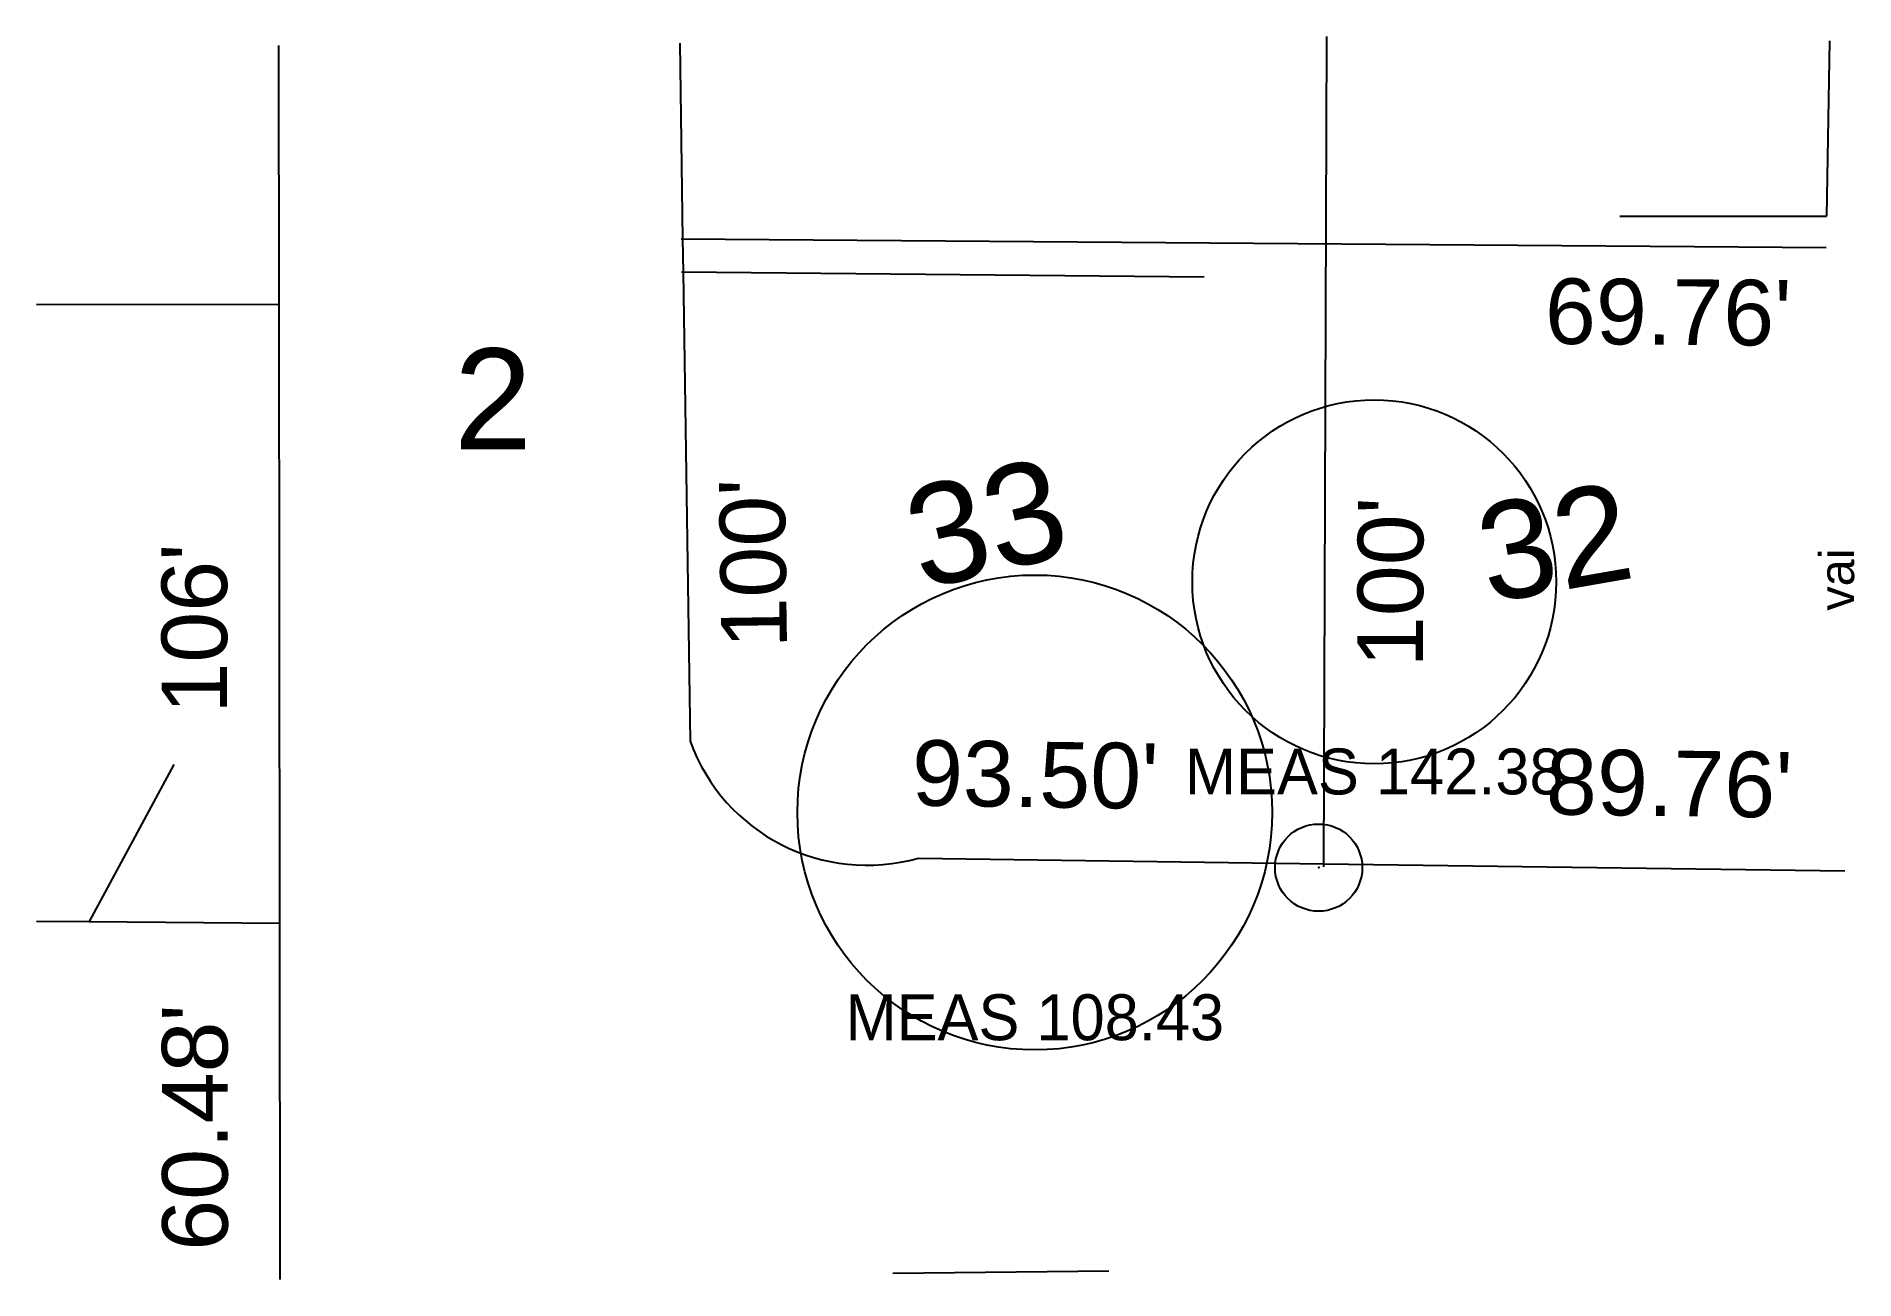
# Model space of a CAD drawing. Header units: feet. Extents: x 0 to 312, y 1 to 214.
import ezdxf
from ezdxf.enums import TextEntityAlignment as Align

# ---------------------------------------------------------------- set-up
doc = ezdxf.new("R2010")
doc.units = ezdxf.units.FT
doc.header["$MEASUREMENT"] = 0
for name, color, linetype in [('PLAT-CURVE', 4, 'CONTINUOUS'), ('PLAT-LINE', 7, 'CONTINUOUS'), ('PLAT-MON', 1, 'CONTINUOUS'), ('PLAT-QA', 1, 'CONTINUOUS'), ('PLAT-TEXT-DIST', 2, 'CONTINUOUS'), ('PLAT-TEXT-LOTNO', 5, 'CONTINUOUS'), ('PLAT-TEXT-MISC', 9, 'CONTINUOUS')]:
    doc.layers.add(name, color=color, linetype=linetype)
doc.styles.add('PLAT', font='arial.ttf')

msp = doc.modelspace()

# ---------------------------------------------------------------- linework, layer by layer
at = {"layer": 'PLAT-CURVE'}
msp.add_arc((142.88, 104.48), 32.26, -160.1113, -74.1055, dxfattribs=at)
at = {"layer": 'PLAT-LINE'}
for p, q in [((42.04, 168.37), (41.99, 212.79)), ((110.75, 213.18), (111.25, 179.62)), ((221.26, 71.97), (221.76, 214.35)), ((308.03, 213.58), (307.51, 183.54)), ((272.03, 183.5), (307.51, 183.54)), ((111.01, 179.61), (307.42, 178.14)), ((111.25, 179.62), (111.34, 173.91)), ((200.7, 173.08), (111.06, 173.9)), ((111.34, 173.91), (112.55, 93.5)), ((42.04, 168.37), (0.39, 168.31)), ((42.16, 62.29), (42.04, 168.37)), ((23.99, 89.52), (9.43, 62.57)), ((151.72, 73.45), (221.26, 72.48)), ((221.26, 72.48), (310.61, 71.24)), ((0.39, 62.65), (9.43, 62.57)), ((9.43, 62.57), (42.16, 62.29)), ((42.22, 1.17), (42.16, 62.29)), ((184.35, 2.64), (147.32, 2.19))]:
    msp.add_line(p, q, dxfattribs=at)
at = {"layer": 'PLAT-MON'}
msp.add_circle((220.37, 71.81), 7.48, dxfattribs=at)
msp.add_point((220.37, 71.81), dxfattribs=at)
at = {"layer": 'PLAT-QA'}
for centre, radius in [((229.91, 120.81), 31.21), ((171.67, 81.27), 40.72)]:
    msp.add_circle(centre, radius, dxfattribs=at)

# ---------------------------------------------------------------- texts
for s, p in [('MEAS 142.38', (229.91, 92.24)), ('MEAS 108.43', (171.67, 50.09))]:
    msp.add_text(s, height=7.8719, dxfattribs=at).set_placement(p, align=Align.TOP_CENTER)
at = {"layer": 'PLAT-TEXT-DIST', "style": 'PLAT'}
for s, rotation, p in [("69.76'", 359.5702, (280.4, 172.72)), ("100'", 90.861, (117.71, 123.89)), ("100'", 89.796, (227.05, 120.82))]:
    msp.add_text(s, height=11.246, rotation=rotation, dxfattribs=at).set_placement(p, align=Align.TOP_CENTER)
for s, rotation, p in [("106'", 90.0634, (36.48, 112.83)), ("93.50'", 359.2016, (171.64, 78.8)), ("89.76'", 359.2016, (280.41, 77.28)), ("60.48'", 90.0634, (36.57, 27.28))]:
    msp.add_text(s, height=11.246, rotation=rotation, dxfattribs=at).set_placement(p, align=Align.BOTTOM_CENTER)
at = {"layer": 'PLAT-TEXT-LOTNO', "style": 'PLAT'}
msp.add_text('2', height=17.3, dxfattribs=at).set_placement((78.72, 152.19), align=Align.MIDDLE_CENTER)
for s, height, rotation, p in [('33', 17.298, 13.556, (163.3, 130.95)), ('32', 16.743, 9.9252, (260.8, 127.63))]:
    msp.add_text(s, height=height, rotation=rotation, dxfattribs=at).set_placement(p, align=Align.MIDDLE_CENTER)
at = {"layer": 'PLAT-TEXT-MISC', "style": 'PLAT'}
msp.add_text('vai', height=5.963, rotation=90, dxfattribs=at).set_placement((309.25, 121.21), align=Align.MIDDLE_CENTER)

doc.saveas('drawing.dxf')
